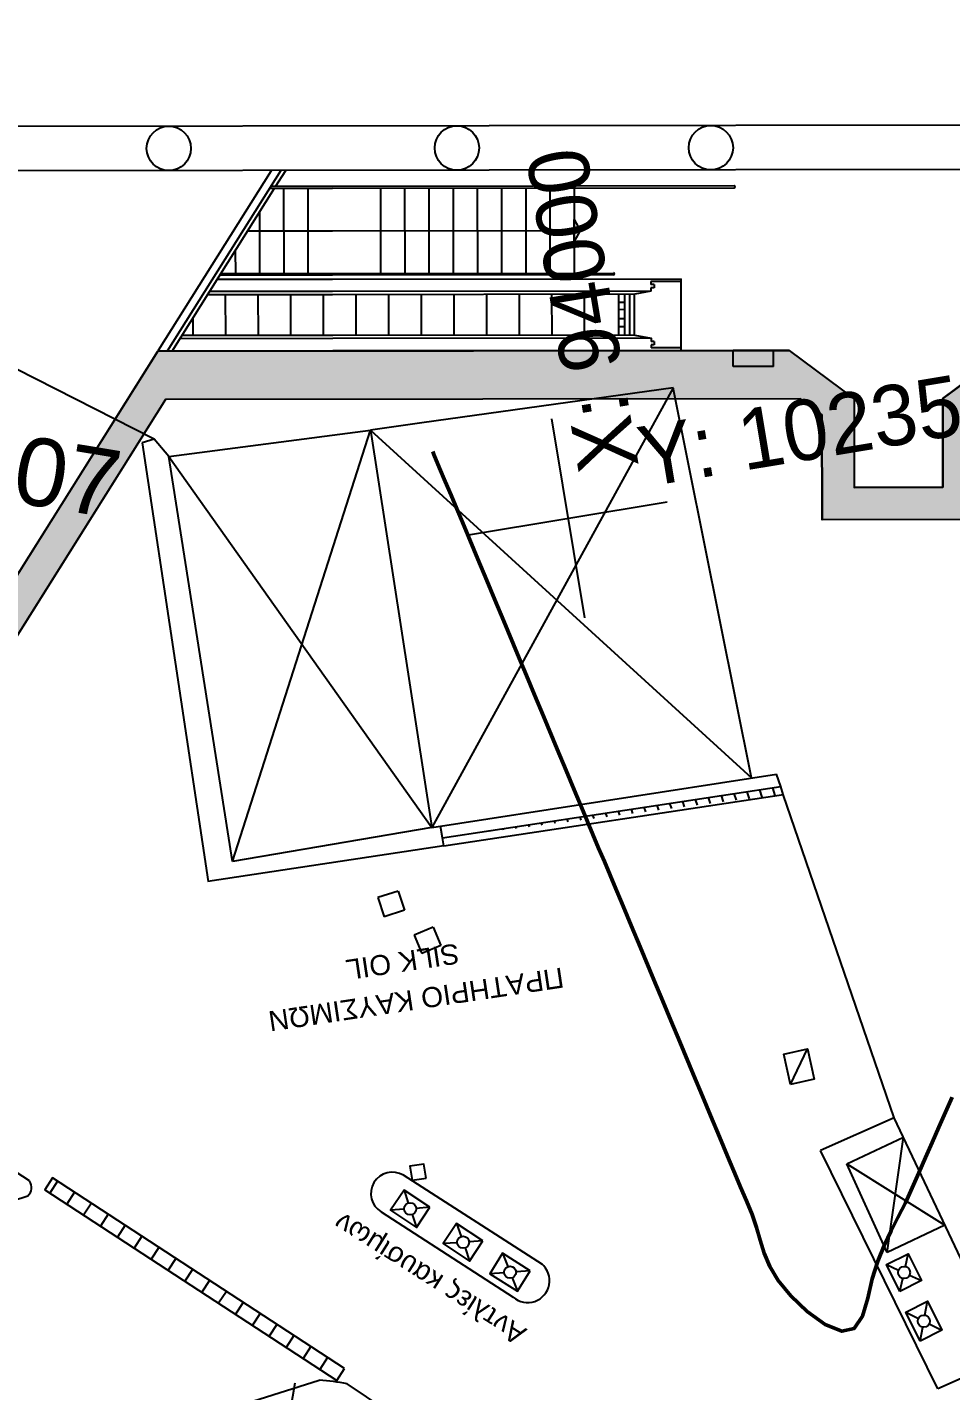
# Model space of a CAD drawing. Header units: metres. Extents: x 93017 to 94633, y 101979 to 102793.
# Drawn here: x 94069.89 to 94074.48, y 102353.81 to 102360.57 of the extents above; entities that cross this region are included whole.
import ezdxf
from ezdxf.enums import TextEntityAlignment as Align

# ---------------------------------------------------------------- set-up
doc = ezdxf.new("R2010")
doc.units = ezdxf.units.M
doc.header["$LTSCALE"] = 0.75
doc.header["$MEASUREMENT"] = 0
for name, color, linetype in [('CG_DIAF', 253, 'Continuous'), ('CG_FREATIO', 252, 'Continuous'), ('CG_KG', 253, 'KG'), ('CG_KR', 253, 'Continuous'), ('COREBOREHOLES', 6, 'Continuous'), ('GEOLOGY', 7, 'Continuous'), ('GSLAYER', 7, 'Continuous'), ('KANABOS', 8, 'Continuous'), ('Od_skari', 8, 'Continuous'), ('OTM Line 0.25', 2, 'Continuous'), ('OTM Solid 252', 252, 'Continuous'), ('OTM Solid 253', 253, 'Continuous')]:
    doc.layers.add(name, color=color, linetype=linetype)
doc.styles.add('ARIAL', font='ARIAL.TTF')
doc.styles.add('GRSIMP', font='grsimp')
doc.linetypes.add('KG', pattern='A,5,-0.5,[114,OrizLt.shx,S=1,R=0,X=0,Y=0.5],-0.5', length=6)

# ---------------------------------------------------------------- blocks, each defined once
blk = doc.blocks.new('ARI_KAN')
at = {"layer": 'OTM Solid 252', "style": 'GRSIMP'}
blk.add_text('X:', height=1.5, rotation=90, dxfattribs=at).set_placement((1.2, 1), align=Align.MIDDLE_LEFT)
blk.add_text('Y:', height=1.5, dxfattribs=at).set_placement((2, 1.2), align=Align.MIDDLE_LEFT)
blk.add_attdef('X', text='', height=1.5, rotation=90, dxfattribs=at).set_placement((1.2, 3.5), align=Align.MIDDLE_LEFT)
blk.add_attdef('Y', text='', height=1.5, dxfattribs=at).set_placement((4.5, 1.2), align=Align.MIDDLE_LEFT)
blk = doc.blocks.new('cross')
at = {"layer": 'GEOLOGY', "color": 6}
for p, q in [((11345.511, -2144.538), (11345.511, -2149.538)), ((11343.011, -2147.038), (11348.011, -2147.038))]:
    blk.add_line(p, q, dxfattribs=at)
blk = doc.blocks.new('XAIDARI')
at = {"layer": 'Od_skari'}
for p, q in [((93990.035, 102351.687), (93993.784, 102351.068)), ((94009.368, 102345.455), (94014.914, 102351.699)), ((93993.361, 102348.505), (93993.784, 102351.068)), ((93942.988, 102350.656), (94020.687, 102337.829)), ((93990.335, 102348.597), (93990.694, 102350.767)), ((93990.694, 102350.767), (93992.864, 102350.409)), ((94009.359, 102344.24), (94014.981, 102350.569)), ((93992.506, 102348.238), (93992.864, 102350.409)), ((93942.809, 102349.571), (94020.508, 102336.744)), ((93988.548, 102347.676), (93990.335, 102348.597)), ((93993.829, 102348.02), (93993.361, 102348.505)), ((93993.903, 102346.792), (93992.506, 102348.238)), ((93993.829, 102348.02), (94009.368, 102345.455)), ((93994.349, 102347.123), (93994.284, 102346.729)), ((93994.349, 102347.123), (93995.336, 102346.96)), ((93995.336, 102346.96), (93995.27, 102346.566)), ((93993.903, 102346.792), (93994.284, 102346.729)), ((93994.284, 102346.729), (93995.27, 102346.566)), ((93995.27, 102346.566), (94009.359, 102344.24)), ((93996.543, 102346.356), (93996.253, 102344.599)), ((93996.532, 102346.291), (93997.273, 102346.169)), ((94005.076, 102344.947), (93996.543, 102346.356)), ((93997.26, 102346.09), (93997.273, 102346.169)), ((93997.168, 102346.024), (93997.181, 102346.103)), ((93997.168, 102346.024), (93997.246, 102346.011)), ((93997.181, 102346.103), (93997.26, 102346.09)), ((93997.233, 102345.933), (93997.246, 102346.011)), ((93997.233, 102345.933), (94005.026, 102344.646)), ((93997.615, 102345.789), (93997.233, 102345.933)), ((93997.625, 102345.787), (93997.46, 102344.79)), ((93997.615, 102345.789), (94005.013, 102344.568)), ((93997.738, 102345.769), (93997.574, 102344.772)), ((93997.704, 102344.75), (93997.868, 102345.747)), ((93997.704, 102344.75), (93997.868, 102345.747)), ((93997.835, 102345.545), (93997.972, 102345.523)), ((93998.005, 102345.724), (93997.841, 102344.727)), ((93998.846, 102345.586), (93998.681, 102344.589)), ((93999.644, 102345.454), (93999.48, 102344.457)), ((93997.765, 102345.124), (93997.903, 102345.102)), ((93997.802, 102345.346), (93997.939, 102345.323)), ((94000.443, 102345.322), (94000.278, 102344.325)), ((94001.242, 102345.19), (94001.077, 102344.193)), ((93997.03, 102344.699), (93997.043, 102344.778)), ((93997.043, 102344.778), (93997.45, 102344.791)), ((93997.043, 102344.778), (94004.836, 102343.492)), ((93997.45, 102344.791), (94004.849, 102343.57)), ((93997.736, 102344.946), (93997.873, 102344.924)), ((94002.041, 102345.058), (94001.876, 102344.061)), ((94002.839, 102344.926), (94002.675, 102343.929)), ((94003.638, 102344.795), (94003.474, 102343.797)), ((94004.786, 102343.191), (93996.253, 102344.599)), ((93996.264, 102344.664), (93997.004, 102344.541)), ((93996.938, 102344.633), (93996.951, 102344.712)), ((93996.938, 102344.633), (93997.017, 102344.62)), ((93996.951, 102344.712), (93997.03, 102344.699)), ((93997.004, 102344.541), (93997.017, 102344.62)), ((94004.437, 102344.663), (94004.272, 102343.665)), ((94005.013, 102344.568), (94008.707, 102343.958)), ((94005.026, 102344.646), (94008.769, 102344.028)), ((94005.236, 102344.531), (94005.071, 102343.534)), ((94004.763, 102343.048), (93997.884, 102344.183)), ((93997.891, 102344.228), (94004.77, 102343.092)), ((94005.608, 102340.319), (94009.125, 102344.278)), ((94009.009, 102344.298), (94005.84, 102340.731)), ((94009.338, 102344.216), (94005.841, 102340.28)), ((94006.035, 102344.399), (94005.87, 102343.402)), ((94006.833, 102344.267), (94006.669, 102343.27)), ((94007.632, 102344.135), (94007.468, 102343.138)), ((94009.3, 102344.25), (94009.338, 102344.216)), ((93998.505, 102341.942), (93998.848, 102344.024)), ((93999.097, 102341.844), (93999.441, 102343.926)), ((93999.69, 102341.746), (94000.034, 102343.828)), ((94008.431, 102344.003), (94008.359, 102343.566)), ((94000.283, 102341.649), (94000.626, 102343.73)), ((94000.875, 102341.551), (94001.219, 102343.633)), ((94001.468, 102341.453), (94001.812, 102343.535)), ((94002.06, 102341.355), (94002.404, 102343.437)), ((94004.836, 102343.492), (94007.851, 102342.994)), ((94004.849, 102343.57), (94007.913, 102343.064)), ((94002.653, 102341.257), (94002.997, 102343.339)), ((94003.246, 102341.159), (94003.589, 102343.241)), ((94007.611, 102342.724), (94004.786, 102343.191)), ((94004.591, 102342.007), (93998.677, 102342.983)), ((94005.022, 102340.866), (94005.366, 102342.948)), ((94005.615, 102340.768), (94005.958, 102342.85)), ((94006.303, 102341.252), (94006.551, 102342.752)), ((94007.051, 102342.094), (94007.144, 102342.655)), ((94006.669, 102341.664), (94004.591, 102342.007)), ((94005.805, 102340.691), (94005.491, 102340.338))]:
    blk.add_line(p, q, dxfattribs=at)
at = {"layer": 'Od_skari', "ltscale": 0.7}
blk.add_line((93996.543, 102346.356), (94005.076, 102344.947), dxfattribs=at)
at = {"layer": 'Od_skari'}
for points in [[(93998.632, 102342.712), (93998.529, 102343.007), (93998.721, 102343.254), (93998.632, 102342.712)], [(94004.77, 102343.092), (94007.533, 102342.636)], [(94007.497, 102342.596), (94004.763, 102343.048)], [(94004.419, 102340.966), (93994.583, 102342.59)], [(94004.412, 102340.921), (94005.922, 102340.672)], [(94005.957, 102340.712), (94004.419, 102340.966)]]:
    blk.add_lwpolyline(points, dxfattribs=at)
blk.add_lwpolyline([(93994.575, 102342.545, 0.000001), (93994.575, 102342.545), (94004.412, 102340.921)], format="xyb", dxfattribs=at)
for centre in [(93994.994, 102341.513), (94001.21, 102340.487), (94008.264, 102339.323)]:
    blk.add_circle(centre, 0.55, dxfattribs=at)
for centre in [(93997.888, 102344.205), (93994.579, 102342.567)]:
    blk.add_arc(centre, 0.0225, 80.6259, 260.6259, dxfattribs=at)

msp = doc.modelspace()

# ---------------------------------------------------------------- hatches: boundary and pattern name
at = {"layer": 'CG_DIAF'}
h = msp.add_hatch(dxfattribs=at)
h.set_pattern_fill('LINE', color=256, scale=0.02, angle=468.4408, style=0)
h.set_pattern_definition([(108.44080116, (109260.27855, 125634.61407), (-0.06023933804, -0.02008661625), [])])
edge = h.paths.add_edge_path()
edge.add_line((94071.9603, 102356.5085), (94073.6451, 102356.7636))
edge.add_line((94071.9534, 102356.548), (94073.6319, 102356.802))
edge.add_line((94073.6447, 102356.7635), (94073.6319, 102356.802))
edge.add_line((94071.9601, 102356.5086), (94071.9534, 102356.548))
at = {"layer": 'OTM Solid 253'}
h = msp.add_hatch(color=256, dxfattribs=at)
h.paths.add_polyline_path([(94066.043, 102348.9891), (94063.1743, 102350.9333), (94068.0111, 102358.6217), (94067.8568, 102358.7188), (94067.8548, 102360.4079), (94066.7548, 102360.4095), (94066.7547, 102360.6496), (94068.0945, 102360.6511), (94068.0996, 102358.9591), (94068.3237, 102358.8181), (94063.3921, 102350.9789), (94066.1327, 102349.1215)])
h.paths.add_polyline_path([(94091.4345, 102360.6783), (94091.4348, 102360.4383), (94090.3348, 102360.437), (94090.3355, 102359.861), (94084.0855, 102359.8537), (94084.0868, 102358.7377), (94074.7049, 102358.7268), (94074.5969, 102358.6463), (94074.5975, 102358.1267), (94073.8375, 102358.1258), (94073.8369, 102358.6454), (94073.7286, 102358.7257), (94070.5788, 102358.722), (94069.6893, 102357.3082), (94069.1815, 102357.6276), (94065.2431, 102351.3673), (94066.9012, 102350.2431), (94066.8112, 102350.1113), (94065.0338, 102351.3165), (94069.3748, 102358.2385), (94069.5142, 102358.1509), (94069.2692, 102357.7615), (94069.6391, 102357.5288), (94070.5407, 102358.9619), (94073.6737, 102358.9656), (94073.9968, 102358.726), (94073.9973, 102358.286), (94074.4373, 102358.2865), (94074.4368, 102358.7265), (94074.7592, 102358.9669), (94083.8465, 102358.9774), (94083.8452, 102360.0934), (94090.0952, 102360.1007), (94090.0945, 102360.6767)])
h.paths.add_polyline_path([(94066.7525, 102362.3575), (94068.0925, 102362.3591), (94068.0906, 102364.0511), (94069.2879, 102364.0525), (94069.284, 102367.3664), (94071.9067, 102367.3695), (94071.9103, 102364.2955), (94071.9106, 102364.0555), (94073.6678, 102364.0576), (94073.9903, 102364.298), (94073.9898, 102364.738), (94074.4298, 102364.7385), (94074.4303, 102364.2985), (94074.7533, 102364.0589), (94078.6553, 102364.0634), (94082.2521, 102362.9516), (94082.9208, 102362.9524), (94083.2451, 102364.0087), (94083.8406, 102364.0094), (94083.8419, 102362.9534), (94090.0919, 102362.9607), (94090.0925, 102362.3847), (94091.4325, 102362.3863), (94091.4322, 102362.6263), (94090.3322, 102362.625), (94090.3316, 102363.201), (94084.0816, 102363.1937), (94084.0803, 102364.2497), (94083.0677, 102364.2485), (94082.7373, 102363.1722), (94082.3526, 102363.1717), (94078.6962, 102364.3035), (94074.6984, 102364.2988), (94074.5902, 102364.3791), (94074.5896, 102364.8987), (94073.8296, 102364.8978), (94073.8302, 102364.3782), (94073.7221, 102364.2977), (94072.0703, 102364.2957), (94072.0665, 102367.5297), (94069.1238, 102367.5262), (94069.1276, 102364.2923), (94067.8503, 102364.2908), (94067.8523, 102362.5988), (94066.7523, 102362.5975)])

# ---------------------------------------------------------------- linework, layer by layer
at = {"layer": 'CG_DIAF'}
for p, q in [((94073.0982, 102358.7803), (94071.8512, 102358.6063)), ((94073.0982, 102358.7803), (94071.9, 102356.5986)), ((94073.4872, 102356.8453), (94073.0982, 102358.7803)), ((94070.5949, 102358.4401), (94071.5965, 102358.5698)), ((94070.9124, 102356.4304), (94071.5965, 102358.5698)), ((94071.8512, 102358.6063), (94071.5965, 102358.5698)), ((94071.5965, 102358.5698), (94071.9, 102356.5986)), ((94071.5965, 102358.5698), (94073.4872, 102356.8453)), ((94070.5949, 102358.4401), (94071.9, 102356.5986)), ((94070.9124, 102356.4304), (94070.5949, 102358.4401)), ((94071.9, 102356.5986), (94073.6105, 102356.8645)), ((94071.9534, 102356.548), (94073.6319, 102356.802)), ((94071.9603, 102356.5085, 12.07), (94073.6451, 102356.7636)), ((94073.6447, 102356.7635, 0.0026), (94073.6319, 102356.802)), ((94071.9, 102356.5986), (94070.9124, 102356.4304)), ((94071.9601, 102356.5086), (94071.9534, 102356.548)), ((94073.9596, 102354.9303), (94074.2408, 102355.0633)), ((94074.1598, 102354.4912), (94074.2408, 102355.0633)), ((94073.9596, 102354.9303), (94074.447, 102354.6271)), ((94074.1598, 102354.4912), (94073.9596, 102354.9303)), ((94070.0438, 102354.8446), (94070.0055, 102354.786)), ((94070.1275, 102354.79), (94070.0892, 102354.7314)), ((94070.2112, 102354.7353), (94070.173, 102354.6767)), ((94070.295, 102354.6806), (94070.2567, 102354.622)), ((94070.3787, 102354.626), (94070.3404, 102354.5674)), ((94074.447, 102354.6271), (94074.1598, 102354.4912)), ((94070.4624, 102354.5713), (94070.4242, 102354.5127)), ((94070.5462, 102354.5166), (94070.5079, 102354.458)), ((94070.6299, 102354.462), (94070.5916, 102354.4033)), ((94070.7136, 102354.4073), (94070.6754, 102354.3487)), ((94070.7974, 102354.3526), (94070.7591, 102354.294)), ((94070.8811, 102354.2979), (94070.8428, 102354.2393)), ((94070.9648, 102354.2433), (94070.9266, 102354.1847)), ((94071.0486, 102354.1886), (94071.0103, 102354.13)), ((94071.1323, 102354.1339), (94071.094, 102354.0753)), ((94071.216, 102354.0793), (94071.1778, 102354.0206)), ((94071.2998, 102354.0246), (94071.2615, 102353.966)), ((94071.3835, 102353.9699), (94071.3452, 102353.9113)), ((94071.3835, 102353.9699), (94071.3452, 102353.9113))]:
    msp.add_line(p, q, dxfattribs=at)
msp.add_lwpolyline([(94071.4672, 102353.9152), (94070.0188, 102354.861), (94069.9805, 102354.8023), (94071.429, 102353.8566)], close=True, dxfattribs=at)
msp.add_arc((94071.2542, 102352.6735), 1.1877, 78.98473, 85.74283, dxfattribs=at)
at = {"layer": 'CG_FREATIO'}
for p, q in [((94071.7343, 102356.2838), (94071.6336, 102356.2513)), ((94071.7343, 102356.2838), (94071.765, 102356.1887)), ((94071.6336, 102356.2513), (94071.6644, 102356.1561)), ((94071.765, 102356.1887), (94071.6644, 102356.1561)), ((94071.9073, 102356.1054), (94071.8125, 102356.0657)), ((94071.8125, 102356.0657), (94071.8511, 102355.9735)), ((94071.9073, 102356.1054), (94071.9459, 102356.0132)), ((94071.9459, 102356.0132), (94071.8511, 102355.9735)), ((94073.6806, 102355.3245), (94073.765, 102355.5007)), ((94071.7628, 102354.8004), (94071.784, 102354.7364)), ((94071.8907, 102354.7152), (94071.8234, 102354.7101)), ((94071.7636, 102354.7056), (94071.6963, 102354.7005)), ((94071.8029, 102354.6794), (94071.8242, 102354.6153)), ((94072.0238, 102354.6351), (94072.0461, 102354.5703)), ((94072.026, 102354.5398), (94071.9577, 102354.535)), ((94072.0657, 102354.5136), (94072.0879, 102354.4488)), ((94072.1541, 102354.5489), (94072.0858, 102354.5441)), ((94072.2521, 102354.4871), (94072.2779, 102354.421)), ((94074.2505, 102354.4209), (94074.2645, 102354.4851)), ((94072.259, 102354.3908), (94072.1882, 102354.3855)), ((94072.3895, 102354.4007), (94072.3188, 102354.3954)), ((94074.1571, 102354.4314), (94074.2169, 102354.4041)), ((94074.2714, 102354.3791), (94074.3312, 102354.3517)), ((94072.2998, 102354.3652), (94072.3257, 102354.2991)), ((94074.2239, 102354.298), (94074.2378, 102354.3622)), ((94074.3475, 102354.1796), (94074.3597, 102354.2489)), ((94074.2525, 102354.195), (94074.3154, 102354.1635)), ((94074.3248, 102354.0513), (94074.337, 102354.1206)), ((94074.3691, 102354.1367), (94074.432, 102354.1052))]:
    msp.add_line(p, q, dxfattribs=at)
for points in [[(94073.6806, 102355.3245), (94073.6477, 102355.475), (94073.765, 102355.5007), (94073.7979, 102355.3502)], [(94071.8907, 102354.7152), (94071.7628, 102354.8004), (94071.6963, 102354.7005), (94071.8242, 102354.6153)], [(94072.1541, 102354.5489), (94072.0238, 102354.6351), (94071.9577, 102354.535), (94072.0879, 102354.4488)], [(94072.3895, 102354.4007), (94072.2521, 102354.4871), (94072.1882, 102354.3855), (94072.3257, 102354.2991)], [(94074.2239, 102354.298), (94074.1571, 102354.4314), (94074.2645, 102354.4851), (94074.3312, 102354.3517)], [(94074.3248, 102354.0513), (94074.2525, 102354.195), (94074.3597, 102354.2489), (94074.432, 102354.1052)]]:
    msp.add_lwpolyline(points, close=True, dxfattribs=at)
for centre in [(94071.7935, 102354.7079), (94072.0559, 102354.5419), (94072.2889, 102354.3931), (94074.2442, 102354.3916), (94074.3423, 102354.1501)]:
    msp.add_circle(centre, 0.03, dxfattribs=at)
msp.add_3dface([(94071.8724, 102354.8604), (94071.8615, 102354.9296), (94071.7924, 102354.9186), (94071.8033, 102354.8495)], dxfattribs=at)
at = {"layer": 'CG_KG'}
msp.add_line((94070.5223, 102358.5249), (94068.8309, 102359.3844), dxfattribs=at)
at = {"layer": 'CG_KR'}
for p, q in [((94070.5223, 102358.5249), (94070.4632, 102358.507)), ((94070.4632, 102358.507), (94070.7901, 102356.3315)), ((94070.5949, 102358.4401), (94070.5223, 102358.5249)), ((94073.6319, 102356.802), (94073.6105, 102356.8645)), ((94074.1953, 102355.1593), (94073.6447, 102356.7635, 0.0026)), ((94071.9534, 102356.548), (94071.9444, 102356.6055)), ((94071.9601, 102356.5086), (94070.7899, 102356.3314, 12.042)), ((94069.9035, 102354.8458), (94068.0295, 102356.0637)), ((94074.1953, 102355.1593), (94073.8294, 102354.9978)), ((94074.7588, 102353.9681), (94074.1953, 102355.1593)), ((94074.411, 102353.8147), (94073.8294, 102354.9978)), ((94072.4496, 102354.4317), (94071.7594, 102354.8742)), ((94069.3333, 102354.5901), (94069.8958, 102354.7721)), ((94071.6493, 102354.6922), (94072.3048, 102354.2696)), ((94074.7588, 102353.9681), (94074.411, 102353.8147)), ((94069.4383, 102353.2583), (94071.3424, 102353.858)), ((94072.955, 102352.8496), (94071.4812, 102353.8394))]:
    msp.add_line(p, q, dxfattribs=at)
at = {"layer": 'CG_KR', "flags": 128}
for points in [[(94079.3543, 102343.7899, 0.000001), (94076.7872, 102345.6381, 0.000007), (94076.2725, 102346.0086, 0.000072)], [(94078.3057, 102345.5334, -0.000003), (94080.4194, 102344.0086, -0.000361)]]:
    msp.add_lwpolyline(points, format="xyb", dxfattribs=at)
at = {"layer": 'CG_KR'}
for centre, radius, start, end in [((94071.7048, 102354.7829), 0.1064, 59.13975, 238.51108), ((94069.8595, 102354.8131), 0.0548, 311.4721, 36.67111), ((94072.3764, 102354.351), 0.1084, 228.64144, 50.09846)]:
    msp.add_arc(centre, radius, start, end, dxfattribs=at)
at = {"layer": 'COREBOREHOLES', "color": 253}
msp.add_line((94071.2204, 102353.8428), (94071.1256, 102353.2685), dxfattribs=at)
at = {"layer": 'GSLAYER', "color": 1, "lineweight": 50, "flags": 128}
msp.add_lwpolyline([(94071.9054, 102358.4635), (94071.9113, 102358.4495), (94071.9395, 102358.3821), (94071.9677, 102358.3148), (94071.9959, 102358.2475), (94072.0241, 102358.1802), (94072.0522, 102358.1129), (94072.0804, 102358.0456), (94072.1086, 102357.9783), (94072.1368, 102357.911), (94072.165, 102357.8437), (94072.1932, 102357.7763), (94072.2213, 102357.709), (94072.2495, 102357.6417), (94072.2777, 102357.5744), (94072.3059, 102357.5071), (94072.3341, 102357.4398), (94072.3623, 102357.3725), (94072.3904, 102357.3052), (94072.4186, 102357.2379), (94072.4468, 102357.1706), (94072.475, 102357.1032), (94072.5032, 102357.0359), (94072.5313, 102356.9686), (94072.5595, 102356.9013), (94072.5877, 102356.834), (94072.6159, 102356.7667), (94072.6441, 102356.6994), (94072.6723, 102356.6321), (94072.7004, 102356.5648), (94072.7286, 102356.4974), (94072.7568, 102356.4301), (94072.785, 102356.3628), (94072.8132, 102356.2955), (94072.8414, 102356.2282), (94072.8695, 102356.1609), (94072.8977, 102356.0936), (94072.9259, 102356.0263), (94072.9541, 102355.9589), (94072.9823, 102355.8916), (94073.0105, 102355.8243), (94073.0386, 102355.757), (94073.0667, 102355.6897), (94073.0949, 102355.6224), (94073.1231, 102355.5551), (94073.1513, 102355.4878), (94073.1796, 102355.4205), (94073.2079, 102355.3531), (94073.2362, 102355.2857), (94073.2645, 102355.2184), (94073.2927, 102355.1511), (94073.3206, 102355.0838), (94073.3484, 102355.0167), (94073.376, 102354.9496), (94073.4039, 102354.8824), (94073.4323, 102354.815), (94073.4616, 102354.7473), (94073.4899, 102354.6799), (94073.5116, 102354.615), (94073.5294, 102354.5517), (94073.5494, 102354.488), (94073.5775, 102354.4221), (94073.6196, 102354.352), (94073.6817, 102354.276), (94073.7634, 102354.198), (94073.8524, 102354.1339), (94073.9348, 102354.1006), (94073.9973, 102354.1145), (94074.0374, 102354.1752), (94074.0639, 102354.2637), (94074.0865, 102354.3602), (94074.1133, 102354.4481), (94074.1449, 102354.5262), (94074.1794, 102354.5981), (94074.2153, 102354.6674), (94074.2507, 102354.7376), (94074.2842, 102354.8117), (94074.3171, 102354.887), (94074.3501, 102354.9622), (94074.3832, 102355.0371), (94074.4163, 102355.1121), (94074.4494, 102355.187), (94074.4825, 102355.2619)], dxfattribs=at)
at = {"layer": 'KANABOS'}
for p, q in [((94072.494, 102358.6258), (94072.658, 102357.6393)), ((94072.0828, 102358.0505), (94073.0693, 102358.2146))]:
    msp.add_line(p, q, dxfattribs=at)
at = {"layer": 'OTM Line 0.25', "flags": 128}
msp.add_lwpolyline([(94074.5975, 102358.1267), (94073.8375, 102358.1258), (94073.8369, 102358.6454), (94073.7286, 102358.7257), (94070.5788, 102358.722), (94069.6893, 102357.3082), (94069.1815, 102357.6276), (94065.2431, 102351.3673), (94066.9012, 102350.2431), (94066.8112, 102350.1113), (94065.0338, 102351.3165), (94069.3748, 102358.2385), (94069.5142, 102358.1509), (94069.2692, 102357.7615), (94069.6391, 102357.5288), (94070.5407, 102358.9619), (94073.6737, 102358.9656), (94073.9968, 102358.726), (94073.9973, 102358.286), (94074.4373, 102358.2865), (94074.4368, 102358.7265), (94074.7592, 102358.9669)], dxfattribs=at)

# ---------------------------------------------------------------- block references
at = {"xscale": 0.1999999999955401, "yscale": 0.1999999999970896, "zscale": 0.2, "rotation": 189.440801158079}
msp.add_blockref('XAIDARI', (109260.2786, 125634.6141), dxfattribs=at)
at = {"layer": 'GEOLOGY', "color": 33, "xscale": 0.2000000000122818, "yscale": 0.2000000000116415, "zscale": 0.2, "rotation": 9.440801161507581}
msp.add_blockref('cross', (91763.7723, 102409.5267), dxfattribs=at)
at = {"layer": 'KANABOS'}
ref = msp.add_blockref('ARI_KAN', (94072.576, 102358.1325), dxfattribs=dict(at, xscale=0.2000000000122818, yscale=0.2000000000116415, zscale=0.2, rotation=9.440801161507581))
ref.add_attrib('X', '94000', dxfattribs={"layer": '0', "height": 0.3, "rotation": 99.4408, "style": 'GRSIMP'}).set_placement((94072.698, 102358.8624), align=Align.MIDDLE_LEFT)
ref.add_attrib('Y', '102350', dxfattribs={"layer": '0', "height": 0.3, "rotation": 9.4408, "style": 'GRSIMP'}).set_placement((94073.4245, 102358.5169), align=Align.MIDDLE_LEFT)

# ---------------------------------------------------------------- texts
at = {"layer": 'CG_DIAF', "style": 'ARIAL'}
for s, rotation, p in [('SILK OIL', 188.52599, (94072.0284, 102356.0249)), ('ΠΡΑΤΗΡΙΟ ΚΑΥΣΙΜΩΝ', 188.52599, (94072.5469, 102355.9054)), ('Αντλίες καυσίμων', 147.54329, (94072.3776, 102354.1091))]:
    msp.add_text(s, height=0.1, rotation=rotation, dxfattribs=at).set_placement(p)
at = {"layer": 'COREBOREHOLES', "color": 253, "insert": (94068.7292, 102358.7347), "char_height": 0.336, "width": 0.54167, "attachment_point": 1, "rotation": 350.62593, "style": 'ARIAL'}
msp.add_mtext('{\\fArial|b0|i0|c0|p34;BP3307}', dxfattribs=at)

doc.saveas('drawing.dxf')
